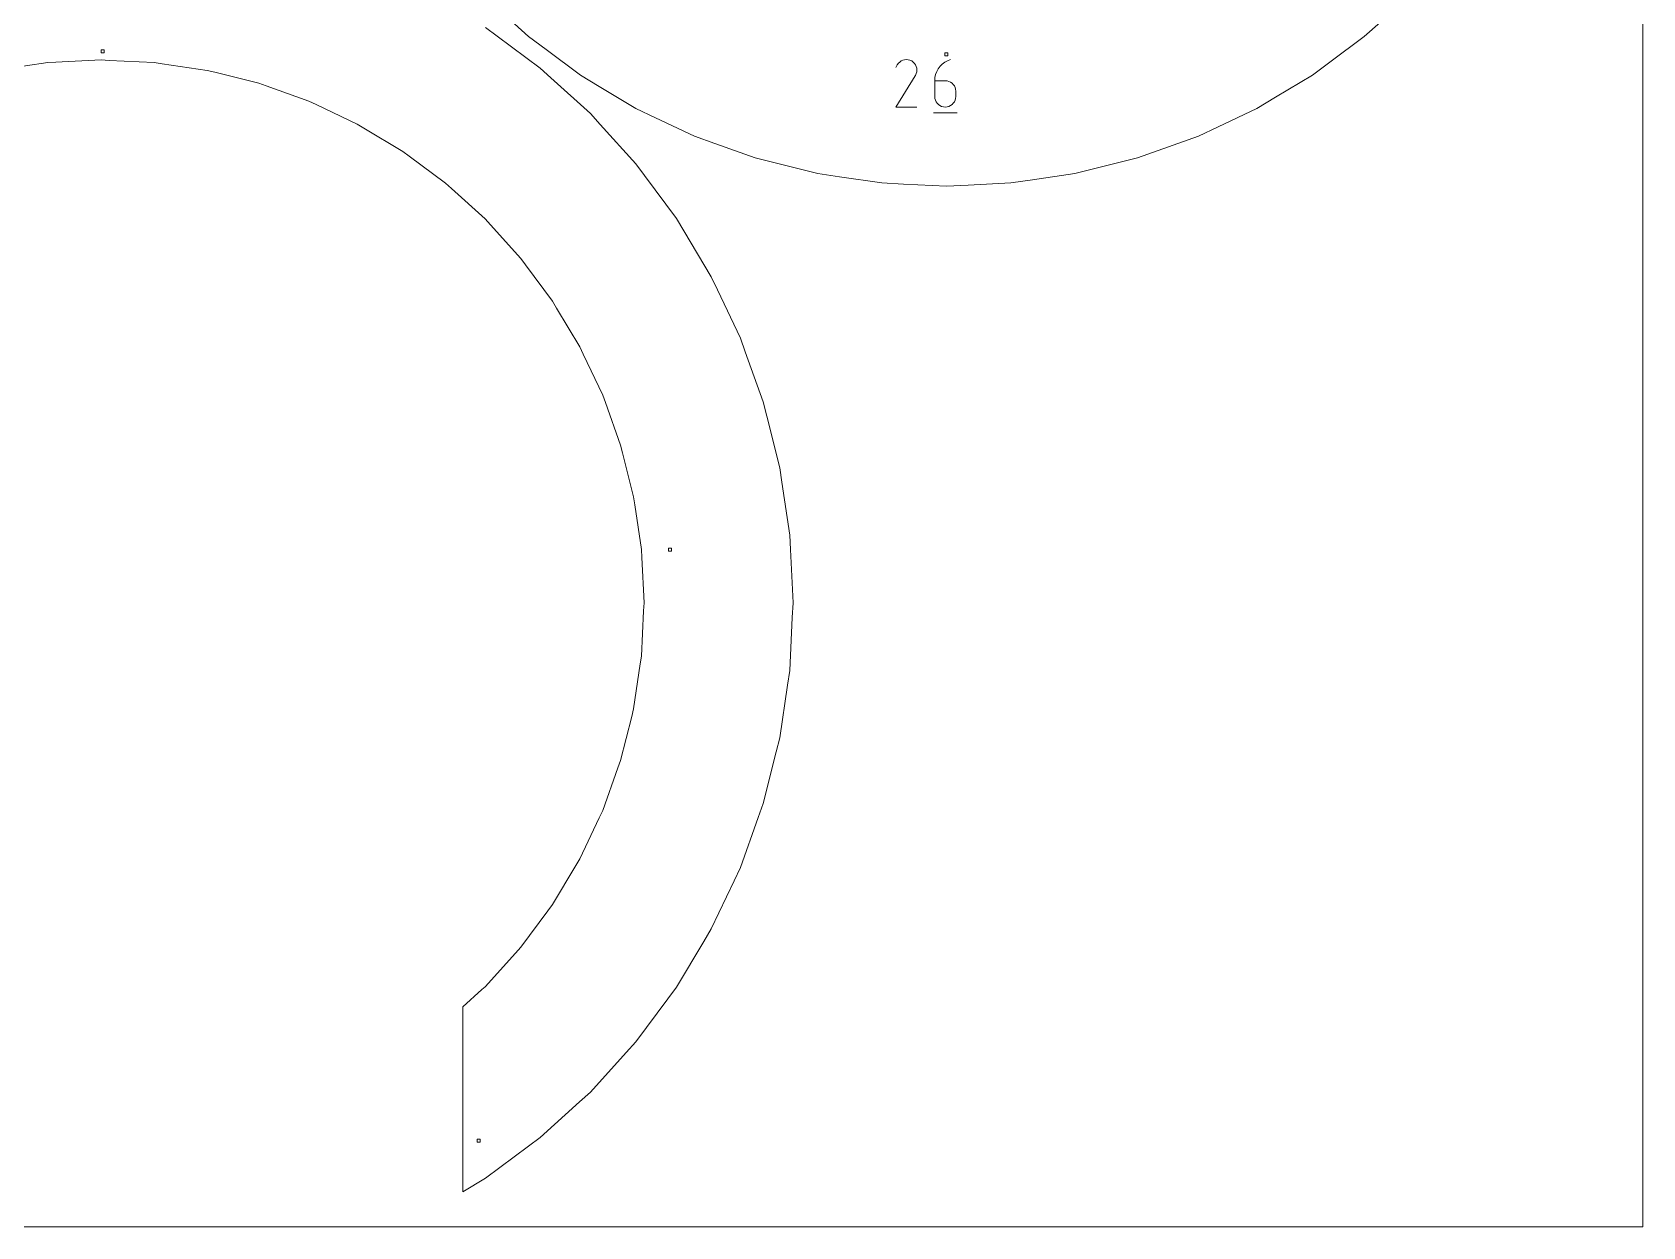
# Model space of a CAD drawing. Header units: centimetres. Extents: x -214 to 137, y -175 to 4.
# Drawn here: x 105.62 to 136.71, y -175.16 to -152.1 of the extents above; entities that cross this region are included whole.
import ezdxf

# ---------------------------------------------------------------- set-up
doc = ezdxf.new("R2010")
doc.units = ezdxf.units.CM
doc.header["$MEASUREMENT"] = 0
doc.layers.add('layer 1', color=7, linetype='Continuous')

msp = doc.modelspace()

# ---------------------------------------------------------------- linework, layer by layer
at = {"layer": 'layer 1', "color": 5, "lineweight": 9}
for points in [[(136.71429, -175.16373), (136.71429, -175.16373), (136.71429, -75.16373), (136.71429, -75.16373)], [(114.58834, -151.62676), (114.58834, -151.62676), (115.20133, -152.18234), (115.20133, -152.18234)], [(114.59637, -152.17492), (114.59637, -152.17492), (114.37035, -152.00729), (114.37035, -152.00729)], [(131.33683, -152.18235), (131.33683, -152.18235), (131.64856, -151.89982), (131.64856, -151.89982)], [(115.42335, -152.78825), (115.42335, -152.78825), (114.59637, -152.17492), (114.59637, -152.17492)], [(115.20133, -152.18234), (115.20133, -152.18234), (115.53925, -152.43296), (115.53925, -152.43296)], [(130.67234, -152.67517), (130.67234, -152.67517), (131.33683, -152.18235), (131.33683, -152.18235)], [(105.92092, -152.68269), (105.92092, -152.68269), (106.07394, -152.67517), (106.07394, -152.67517)], [(106.07394, -152.67517), (106.07394, -152.67517), (106.9484, -152.63221), (106.9484, -152.63221)], [(107.00444, -152.43713), (107.00444, -152.43713), (106.94729, -152.43713), (106.94729, -152.43713)], [(106.94729, -152.43713), (106.94729, -152.43713), (106.94729, -152.49428), (106.94729, -152.49428)], [(106.94729, -152.49428), (106.94729, -152.49428), (107.00444, -152.49428), (107.00444, -152.49428)], [(106.9484, -152.63221), (106.9484, -152.63221), (107.10143, -152.63973), (107.10143, -152.63973)], [(107.00444, -152.49428), (107.00444, -152.49428), (107.00444, -152.43713), (107.00444, -152.43713)], [(107.10143, -152.63973), (107.10143, -152.63973), (107.97596, -152.6827), (107.97596, -152.6827)], [(115.53925, -152.43296), (115.53925, -152.43296), (116.20374, -152.92578), (116.20374, -152.92578)], [(123.29766, -152.497), (123.29766, -152.497), (123.24051, -152.497), (123.24051, -152.497)], [(123.24051, -152.497), (123.24051, -152.497), (123.24051, -152.55415), (123.24051, -152.55415)], [(123.24051, -152.55415), (123.24051, -152.55415), (123.29766, -152.55415), (123.29766, -152.55415)], [(123.29766, -152.55415), (123.29766, -152.55415), (123.29766, -152.497), (123.29766, -152.497)], [(130.33442, -152.92579), (130.33442, -152.92579), (130.67234, -152.67517), (130.67234, -152.67517)], [(105.05488, -152.81115), (105.05488, -152.81115), (105.92092, -152.68269), (105.92092, -152.68269)], [(107.97596, -152.6827), (107.97596, -152.6827), (108.12751, -152.70518), (108.12751, -152.70518)], [(108.12751, -152.70518), (108.12751, -152.70518), (108.99354, -152.83365), (108.99354, -152.83365)], [(108.99354, -152.83365), (108.99354, -152.83365), (109.14215, -152.87087), (109.14215, -152.87087)], [(109.14215, -152.87087), (109.14215, -152.87087), (109.99143, -153.08361), (109.99143, -153.08361)], [(115.63184, -152.97723), (115.63184, -152.97723), (115.42335, -152.78825), (115.42335, -152.78825)], [(116.39472, -153.66867), (116.39472, -153.66867), (115.63184, -152.97723), (115.63184, -152.97723)], [(116.20374, -152.92578), (116.20374, -152.92578), (116.5646, -153.14207), (116.5646, -153.14207)], [(129.62481, -153.3511), (129.62481, -153.3511), (130.33442, -152.92579), (130.33442, -152.92579)], [(109.99143, -153.08361), (109.99143, -153.08361), (110.13568, -153.13523), (110.13568, -153.13523)], [(110.13568, -153.13523), (110.13568, -153.13523), (110.96001, -153.43019), (110.96001, -153.43019)], [(116.5646, -153.14207), (116.5646, -153.14207), (117.2742, -153.56739), (117.2742, -153.56739)], [(110.96001, -153.43019), (110.96001, -153.43019), (111.09851, -153.49569), (111.09851, -153.49569)], [(111.09851, -153.49569), (111.09851, -153.49569), (111.88995, -153.87002), (111.88995, -153.87002)], [(117.2742, -153.56739), (117.2742, -153.56739), (117.65452, -153.74727), (117.65452, -153.74727)], [(128.51609, -153.92111), (128.51609, -153.92111), (129.26395, -153.5674), (129.26395, -153.5674)], [(129.26395, -153.5674), (129.26395, -153.5674), (129.62481, -153.3511), (129.62481, -153.3511)], [(111.88995, -153.87002), (111.88995, -153.87002), (112.02136, -153.94879), (112.02136, -153.94879)], [(116.58369, -153.87717), (116.58369, -153.87717), (116.39472, -153.66867), (116.39472, -153.66867)], [(117.27513, -154.64005), (117.27513, -154.64005), (116.58369, -153.87717), (116.58369, -153.87717)], [(117.65452, -153.74727), (117.65452, -153.74727), (118.40239, -154.10099), (118.40239, -154.10099)], [(128.13576, -154.10099), (128.13576, -154.10099), (128.51609, -153.92111), (128.51609, -153.92111)], [(112.02136, -153.94879), (112.02136, -153.94879), (112.77231, -154.39889), (112.77231, -154.39889)], [(118.40239, -154.10099), (118.40239, -154.10099), (118.79851, -154.24272), (118.79851, -154.24272)], [(127.35683, -154.3797), (127.35683, -154.3797), (128.13576, -154.10099), (128.13576, -154.10099)], [(112.77231, -154.39889), (112.77231, -154.39889), (112.89537, -154.49016), (112.89537, -154.49016)], [(112.89537, -154.49016), (112.89537, -154.49016), (113.59859, -155.01171), (113.59859, -155.01171)], [(118.79851, -154.24272), (118.79851, -154.24272), (119.57745, -154.52142), (119.57745, -154.52142)], [(119.57745, -154.52142), (119.57745, -154.52142), (119.98555, -154.62365), (119.98555, -154.62365)], [(126.1582, -154.72245), (126.1582, -154.72245), (126.9607, -154.52143), (126.9607, -154.52143)], [(126.9607, -154.52143), (126.9607, -154.52143), (127.35683, -154.3797), (127.35683, -154.3797)], [(117.44275, -154.86607), (117.44275, -154.86607), (117.27513, -154.64005), (117.27513, -154.64005)], [(119.98555, -154.62365), (119.98555, -154.62365), (120.78806, -154.82467), (120.78806, -154.82467)], [(120.78806, -154.82467), (120.78806, -154.82467), (121.20422, -154.8864), (121.20422, -154.8864)], [(124.93175, -154.94606), (124.93175, -154.94606), (125.75009, -154.82467), (125.75009, -154.82467)], [(125.75009, -154.82467), (125.75009, -154.82467), (126.1582, -154.72245), (126.1582, -154.72245)], [(113.59859, -155.01171), (113.59859, -155.01171), (113.71211, -155.1146), (113.71211, -155.1146)], [(113.71211, -155.1146), (113.71211, -155.1146), (114.36082, -155.70256), (114.36082, -155.70256)], [(118.05607, -155.69306), (118.05607, -155.69306), (117.44275, -154.86607), (117.44275, -154.86607)], [(121.20422, -154.8864), (121.20422, -154.8864), (122.02257, -155.00779), (122.02257, -155.00779)], [(122.02257, -155.00779), (122.02257, -155.00779), (122.44277, -155.02844), (122.44277, -155.02844)], [(122.44277, -155.02844), (122.44277, -155.02844), (123.26907, -155.06903), (123.26907, -155.06903)], [(123.26907, -155.06903), (123.26907, -155.06903), (123.68928, -155.04839), (123.68928, -155.04839)], [(123.68928, -155.04839), (123.68928, -155.04839), (124.51559, -155.00779), (124.51559, -155.00779)], [(124.51559, -155.00779), (124.51559, -155.00779), (124.93175, -154.94606), (124.93175, -154.94606)], [(114.36082, -155.70256), (114.36082, -155.70256), (114.4637, -155.81607), (114.4637, -155.81607)], [(118.20073, -155.93442), (118.20073, -155.93442), (118.05607, -155.69306), (118.05607, -155.69306)], [(114.4637, -155.81607), (114.4637, -155.81607), (115.05166, -156.46479), (115.05166, -156.46479)], [(118.73005, -156.81754), (118.73005, -156.81754), (118.20073, -155.93442), (118.20073, -155.93442)], [(115.05166, -156.46479), (115.05166, -156.46479), (115.14292, -156.58785), (115.14292, -156.58785)], [(115.14292, -156.58785), (115.14292, -156.58785), (115.66446, -157.29107), (115.66446, -157.29107)], [(118.85036, -157.07192), (118.85036, -157.07192), (118.73005, -156.81754), (118.73005, -156.81754)], [(115.66446, -157.29107), (115.66446, -157.29107), (115.74323, -157.42248), (115.74323, -157.42248)], [(119.29057, -158.00266), (119.29057, -158.00266), (118.85036, -157.07192), (118.85036, -157.07192)], [(115.74323, -157.42248), (115.74323, -157.42248), (116.19332, -158.17343), (116.19332, -158.17343)], [(116.19332, -158.17343), (116.19332, -158.17343), (116.25882, -158.31193), (116.25882, -158.31193)], [(119.38537, -158.26761), (119.38537, -158.26761), (119.29057, -158.00266), (119.29057, -158.00266)], [(119.73222, -159.23702), (119.73222, -159.23702), (119.38537, -158.26761), (119.38537, -158.26761)], [(116.25882, -158.31193), (116.25882, -158.31193), (116.63315, -159.10338), (116.63315, -159.10338)], [(116.63315, -159.10338), (116.63315, -159.10338), (116.68477, -159.24763), (116.68477, -159.24763)], [(116.68477, -159.24763), (116.68477, -159.24763), (116.97972, -160.07197), (116.97972, -160.07197)], [(119.80059, -159.50998), (119.80059, -159.50998), (119.73222, -159.23702), (119.73222, -159.23702)], [(120.05076, -160.50872), (120.05076, -160.50872), (119.80059, -159.50998), (119.80059, -159.50998)], [(116.97972, -160.07197), (116.97972, -160.07197), (117.01694, -160.22059), (117.01694, -160.22059)], [(117.01694, -160.22059), (117.01694, -160.22059), (117.22967, -161.06986), (117.22967, -161.06986)], [(120.09205, -160.78707), (120.09205, -160.78707), (120.05076, -160.50872), (120.05076, -160.50872)], [(117.22967, -161.06986), (117.22967, -161.06986), (117.25215, -161.22141), (117.25215, -161.22141)], [(120.24312, -161.80552), (120.24312, -161.80552), (120.09205, -160.78707), (120.09205, -160.78707)], [(117.25215, -161.22141), (117.25215, -161.22141), (117.3806, -162.08744), (117.3806, -162.08744)], [(120.25693, -162.08658), (120.25693, -162.08658), (120.24312, -161.80552), (120.24312, -161.80552)], [(117.3806, -162.08744), (117.3806, -162.08744), (117.38812, -162.24047), (117.38812, -162.24047)], [(117.38812, -162.24047), (117.38812, -162.24047), (117.43108, -163.11493), (117.43108, -163.11493)], [(117.96079, -162.06198), (117.96079, -162.06198), (117.90364, -162.06198), (117.90364, -162.06198)], [(117.90364, -162.06198), (117.90364, -162.06198), (117.90364, -162.11913), (117.90364, -162.11913)], [(117.90364, -162.11913), (117.90364, -162.11913), (117.96079, -162.11913), (117.96079, -162.11913)], [(117.96079, -162.11913), (117.96079, -162.11913), (117.96079, -162.06198), (117.96079, -162.06198)], [(120.30745, -163.11494), (120.30745, -163.11494), (120.25693, -162.08658), (120.25693, -162.08658)], [(117.43108, -163.11493), (117.43108, -163.11493), (117.42356, -163.26795), (117.42356, -163.26795)], [(120.29364, -163.39599), (120.29364, -163.39599), (120.30745, -163.11494), (120.30745, -163.11494)], [(117.42356, -163.26795), (117.42356, -163.26795), (117.3806, -164.14241), (117.3806, -164.14241)], [(120.24311, -164.42435), (120.24311, -164.42435), (120.29364, -163.39599), (120.29364, -163.39599)], [(117.3806, -164.14241), (117.3806, -164.14241), (117.35812, -164.29396), (117.35812, -164.29396)], [(117.35812, -164.29396), (117.35812, -164.29396), (117.22966, -165.15999), (117.22966, -165.15999)], [(120.20182, -164.7027), (120.20182, -164.7027), (120.24311, -164.42435), (120.24311, -164.42435)], [(120.05074, -165.72115), (120.05074, -165.72115), (120.20182, -164.7027), (120.20182, -164.7027)], [(117.19243, -165.30861), (117.19243, -165.30861), (116.97969, -166.15788), (116.97969, -166.15788)], [(117.22966, -165.15999), (117.22966, -165.15999), (117.19243, -165.30861), (117.19243, -165.30861)], [(119.98237, -165.99411), (119.98237, -165.99411), (120.05074, -165.72115), (120.05074, -165.72115)], [(119.7322, -166.99285), (119.7322, -166.99285), (119.98237, -165.99411), (119.98237, -165.99411)], [(116.92807, -166.30213), (116.92807, -166.30213), (116.63312, -167.12646), (116.63312, -167.12646)], [(116.97969, -166.15788), (116.97969, -166.15788), (116.92807, -166.30213), (116.92807, -166.30213)], [(116.56762, -167.26496), (116.56762, -167.26496), (116.19329, -168.05642), (116.19329, -168.05642)], [(116.63312, -167.12646), (116.63312, -167.12646), (116.56762, -167.26496), (116.56762, -167.26496)], [(119.29053, -168.22721), (119.29053, -168.22721), (119.6374, -167.25779), (119.6374, -167.25779)], [(119.6374, -167.25779), (119.6374, -167.25779), (119.7322, -166.99285), (119.7322, -166.99285)], [(116.11452, -168.18783), (116.11452, -168.18783), (115.66441, -168.93877), (115.66441, -168.93877)], [(116.19329, -168.05642), (116.19329, -168.05642), (116.11452, -168.18783), (116.11452, -168.18783)], [(119.17022, -168.48159), (119.17022, -168.48159), (119.29053, -168.22721), (119.29053, -168.22721)], [(118.73001, -169.41232), (118.73001, -169.41232), (119.17022, -168.48159), (119.17022, -168.48159)], [(115.57315, -169.06183), (115.57315, -169.06183), (115.05161, -169.76504), (115.05161, -169.76504)], [(115.66441, -168.93877), (115.66441, -168.93877), (115.57315, -169.06183), (115.57315, -169.06183)], [(118.58535, -169.65368), (118.58535, -169.65368), (118.73001, -169.41232), (118.73001, -169.41232)], [(115.05161, -169.76504), (115.05161, -169.76504), (114.94872, -169.87856), (114.94872, -169.87856)], [(118.05602, -170.5368), (118.05602, -170.5368), (118.58535, -169.65368), (118.58535, -169.65368)], [(114.94872, -169.87856), (114.94872, -169.87856), (114.36076, -170.52728), (114.36076, -170.52728)], [(114.3009, -170.58153), (114.3009, -170.58153), (113.9313, -170.91652), (113.9313, -170.91652)], [(114.36076, -170.52728), (114.36076, -170.52728), (114.3009, -170.58153), (114.3009, -170.58153)], [(117.8884, -170.76282), (117.8884, -170.76282), (118.05602, -170.5368), (118.05602, -170.5368)], [(113.9313, -170.91652), (113.9313, -170.91652), (113.9313, -172.18869), (113.9313, -172.18869)], [(117.27506, -171.5898), (117.27506, -171.5898), (117.8884, -170.76282), (117.8884, -170.76282)], [(117.08609, -171.7983), (117.08609, -171.7983), (117.27506, -171.5898), (117.27506, -171.5898)], [(116.39465, -172.56118), (116.39465, -172.56118), (117.08609, -171.7983), (117.08609, -171.7983)], [(113.9313, -172.18869), (113.9313, -172.18869), (113.9313, -172.34893), (113.9313, -172.34893)], [(113.9313, -172.34893), (113.9313, -172.34893), (113.9313, -172.67362), (113.9313, -172.67362)], [(116.18616, -172.75015), (116.18616, -172.75015), (116.39465, -172.56118), (116.39465, -172.56118)], [(113.9313, -172.67362), (113.9313, -172.67362), (113.9313, -174.48564), (113.9313, -174.48564)], [(115.42327, -173.44158), (115.42327, -173.44158), (116.18616, -172.75015), (116.18616, -172.75015)], [(114.26943, -173.4707), (114.26943, -173.4707), (114.21228, -173.4707), (114.21228, -173.4707)], [(114.21228, -173.4707), (114.21228, -173.4707), (114.21228, -173.52785), (114.21228, -173.52785)], [(114.26943, -173.52785), (114.26943, -173.52785), (114.26943, -173.4707), (114.26943, -173.4707)], [(115.19725, -173.60921), (115.19725, -173.60921), (115.42327, -173.44158), (115.42327, -173.44158)], [(114.21228, -173.52785), (114.21228, -173.52785), (114.26943, -173.52785), (114.26943, -173.52785)], [(114.37027, -174.22253), (114.37027, -174.22253), (115.19725, -173.60921), (115.19725, -173.60921)], [(113.9313, -174.48564), (113.9313, -174.48564), (114.37027, -174.22253), (114.37027, -174.22253)], [(36.71429, -175.16373), (36.71429, -175.16373), (136.71429, -175.16373), (136.71429, -175.16373)]]:
    msp.add_open_spline(points, degree=3, dxfattribs=at)
at = {"layer": 'layer 1', "color": 1, "lineweight": 9}
for points in [[(122.36701, -152.67185), (122.36701, -152.67185), (122.34158, -152.69694), (122.34158, -152.69694)], [(122.39589, -152.65193), (122.39589, -152.65193), (122.36701, -152.67185), (122.36701, -152.67185)], [(122.42746, -152.63738), (122.42746, -152.63738), (122.39589, -152.65193), (122.39589, -152.65193)], [(122.46095, -152.6284), (122.46095, -152.6284), (122.42746, -152.63738), (122.42746, -152.63738)], [(122.49558, -152.62518), (122.49558, -152.62518), (122.46095, -152.6284), (122.46095, -152.6284)], [(122.53057, -152.62794), (122.53057, -152.62794), (122.49558, -152.62518), (122.49558, -152.62518)], [(122.56516, -152.63686), (122.56516, -152.63686), (122.53057, -152.62794), (122.53057, -152.62794)], [(122.59857, -152.65216), (122.59857, -152.65216), (122.56516, -152.63686), (122.56516, -152.63686)], [(122.62845, -152.67338), (122.62845, -152.67338), (122.59857, -152.65216), (122.59857, -152.65216)], [(122.65343, -152.69884), (122.65343, -152.69884), (122.62845, -152.67338), (122.62845, -152.67338)], [(123.23703, -152.67643), (123.23703, -152.67643), (123.18892, -152.71271), (123.18892, -152.71271)], [(123.29048, -152.647), (123.29048, -152.647), (123.23703, -152.67643), (123.23703, -152.67643)], [(123.34874, -152.62516), (123.34874, -152.62516), (123.29048, -152.647), (123.29048, -152.647)], [(122.29311, -153.5409), (122.29311, -153.5409), (122.66892, -152.93591), (122.66892, -152.93591)], [(122.32039, -152.72699), (122.32039, -152.72699), (122.29368, -152.77821), (122.29368, -152.77821)], [(122.34158, -152.69694), (122.34158, -152.69694), (122.32039, -152.72699), (122.32039, -152.72699)], [(122.67329, -152.72776), (122.67329, -152.72776), (122.65343, -152.69884), (122.65343, -152.69884)], [(122.66892, -152.93591), (122.66892, -152.93591), (122.66936, -152.93535), (122.66936, -152.93535)], [(122.66936, -152.93535), (122.66936, -152.93535), (122.6698, -152.93479), (122.6698, -152.93479)], [(122.6698, -152.93479), (122.6698, -152.93479), (122.67021, -152.93422), (122.67021, -152.93422)], [(122.67021, -152.93422), (122.67021, -152.93422), (122.67061, -152.93363), (122.67061, -152.93363)], [(122.67061, -152.93363), (122.67061, -152.93363), (122.67101, -152.93303), (122.67101, -152.93303)], [(122.67101, -152.93303), (122.67101, -152.93303), (122.67139, -152.9324), (122.67139, -152.9324)], [(122.67139, -152.9324), (122.67139, -152.9324), (122.67177, -152.93175), (122.67177, -152.93175)], [(122.67177, -152.93175), (122.67177, -152.93175), (122.67215, -152.93106), (122.67215, -152.93106)], [(122.67215, -152.93106), (122.67215, -152.93106), (122.67253, -152.93034), (122.67253, -152.93034)], [(122.67253, -152.93034), (122.67253, -152.93034), (122.68805, -152.89702), (122.68805, -152.89702)], [(122.68782, -152.75937), (122.68782, -152.75937), (122.67329, -152.72776), (122.67329, -152.72776)], [(122.69678, -152.79288), (122.69678, -152.79288), (122.68782, -152.75937), (122.68782, -152.75937)], [(122.68805, -152.89702), (122.68805, -152.89702), (122.69711, -152.86248), (122.69711, -152.86248)], [(122.69995, -152.82751), (122.69995, -152.82751), (122.69678, -152.79288), (122.69678, -152.79288)], [(122.69711, -152.86248), (122.69711, -152.86248), (122.69995, -152.82751), (122.69995, -152.82751)], [(123.04778, -152.97105), (123.04778, -152.97105), (123.04328, -153.03295), (123.04328, -153.03295)], [(123.06093, -152.91158), (123.06093, -152.91158), (123.04778, -152.97105), (123.04778, -152.97105)], [(123.08216, -152.85528), (123.08216, -152.85528), (123.06093, -152.91158), (123.06093, -152.91158)], [(123.11094, -152.80287), (123.11094, -152.80287), (123.08216, -152.85528), (123.08216, -152.85528)], [(123.1467, -152.7551), (123.1467, -152.7551), (123.11094, -152.80287), (123.11094, -152.80287)], [(123.18892, -152.71271), (123.18892, -152.71271), (123.1467, -152.7551), (123.1467, -152.7551)], [(123.04328, -153.03295), (123.04328, -153.03295), (123.04328, -153.33732), (123.04328, -153.33732)], [(123.24663, -153.03295), (123.24663, -153.03295), (123.04328, -153.03295), (123.04328, -153.03295)], [(123.2832, -153.03621), (123.2832, -153.03621), (123.24663, -153.03295), (123.24663, -153.03295)], [(123.31762, -153.04563), (123.31762, -153.04563), (123.2832, -153.03621), (123.2832, -153.03621)], [(123.3493, -153.06062), (123.3493, -153.06062), (123.31762, -153.04563), (123.31762, -153.04563)], [(123.37768, -153.08063), (123.37768, -153.08063), (123.3493, -153.06062), (123.3493, -153.06062)], [(123.40218, -153.10509), (123.40218, -153.10509), (123.37768, -153.08063), (123.37768, -153.08063)], [(123.42224, -153.13342), (123.42224, -153.13342), (123.40218, -153.10509), (123.40218, -153.10509)], [(123.43727, -153.16506), (123.43727, -153.16506), (123.42224, -153.13342), (123.42224, -153.13342)], [(123.44671, -153.19945), (123.44671, -153.19945), (123.43727, -153.16506), (123.43727, -153.16506)], [(123.44998, -153.23601), (123.44998, -153.23601), (123.44671, -153.19945), (123.44671, -153.19945)], [(123.44998, -153.33732), (123.44998, -153.33732), (123.44998, -153.23601), (123.44998, -153.23601)], [(122.69981, -153.5409), (122.69981, -153.5409), (122.29311, -153.5409), (122.29311, -153.5409)], [(123.04328, -153.33732), (123.04328, -153.33732), (123.04656, -153.3739), (123.04656, -153.3739)], [(123.04656, -153.3739), (123.04656, -153.3739), (123.05603, -153.40833), (123.05603, -153.40833)], [(123.05603, -153.40833), (123.05603, -153.40833), (123.07109, -153.44004), (123.07109, -153.44004)], [(123.07109, -153.44004), (123.07109, -153.44004), (123.09118, -153.46846), (123.09118, -153.46846)], [(123.09118, -153.46846), (123.09118, -153.46846), (123.1157, -153.493), (123.1157, -153.493)], [(123.1157, -153.493), (123.1157, -153.493), (123.14409, -153.51309), (123.14409, -153.51309)], [(123.14409, -153.51309), (123.14409, -153.51309), (123.17576, -153.52815), (123.17576, -153.52815)], [(123.17576, -153.52815), (123.17576, -153.52815), (123.21013, -153.53761), (123.21013, -153.53761)], [(123.21013, -153.53761), (123.21013, -153.53761), (123.24663, -153.5409), (123.24663, -153.5409)], [(123.24663, -153.5409), (123.24663, -153.5409), (123.2832, -153.53761), (123.2832, -153.53761)], [(123.2832, -153.53761), (123.2832, -153.53761), (123.31762, -153.52815), (123.31762, -153.52815)], [(123.31762, -153.52815), (123.31762, -153.52815), (123.3493, -153.51309), (123.3493, -153.51309)], [(123.3493, -153.51309), (123.3493, -153.51309), (123.37768, -153.493), (123.37768, -153.493)], [(123.37768, -153.493), (123.37768, -153.493), (123.40218, -153.46846), (123.40218, -153.46846)], [(123.40218, -153.46846), (123.40218, -153.46846), (123.42224, -153.44004), (123.42224, -153.44004)], [(123.42224, -153.44004), (123.42224, -153.44004), (123.43727, -153.40833), (123.43727, -153.40833)], [(123.43727, -153.40833), (123.43727, -153.40833), (123.44671, -153.3739), (123.44671, -153.3739)], [(123.44671, -153.3739), (123.44671, -153.3739), (123.44998, -153.33732), (123.44998, -153.33732)], [(123.01781, -153.65536), (123.01781, -153.65536), (123.47568, -153.65536), (123.47568, -153.65536)]]:
    msp.add_open_spline(points, degree=3, dxfattribs=at)

doc.saveas('drawing.dxf')
